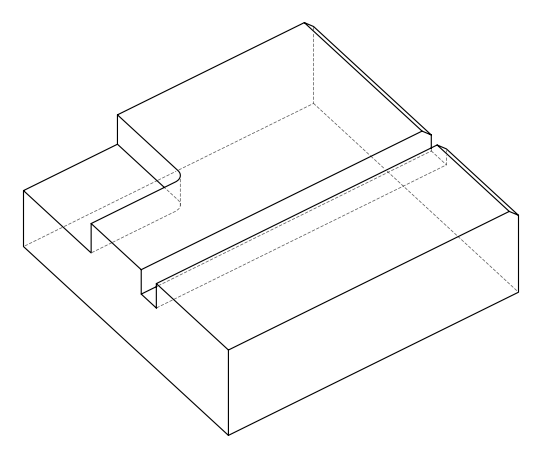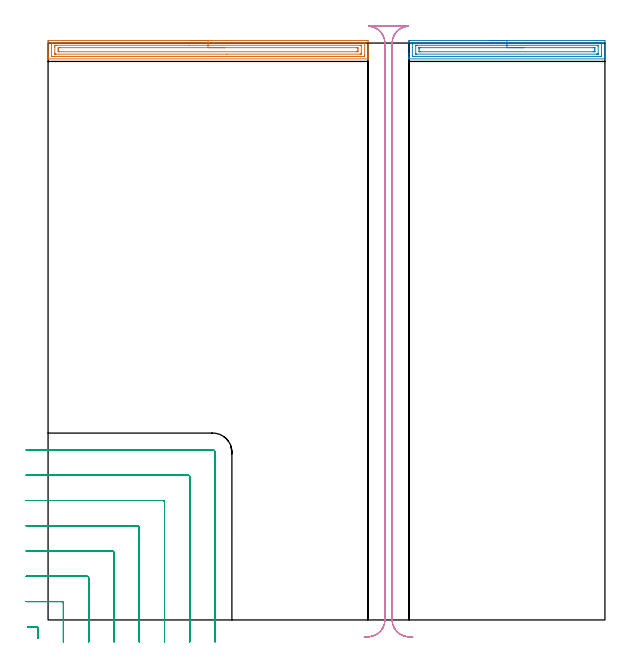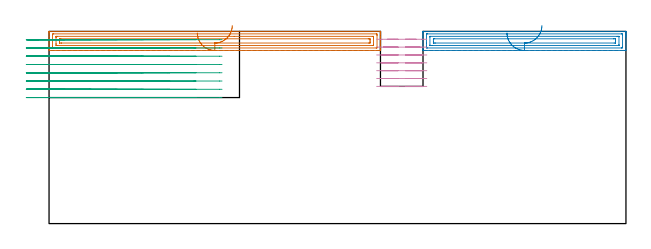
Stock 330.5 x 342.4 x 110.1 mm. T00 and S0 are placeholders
(PLAN: 4 operations, 1 tool changes, 38.5 min)
(1 AREA_MILL | FG_CHAMFER_SURFACE | UGT0205_001 | 6.34 min | 11652 mm3)
(2 AREA_MILL_1 | FG_CHAMFER_SURFACE_1 | UGT0205_001 | 3.98 min | 7275 mm3)
(3 MILL_CORNER_NOTCH_RECTANGULAR | CORNER_NOTCH_RECTANGULAR | UGT0201_094 | Follow Part, ap 5, ae 75% | 17.22 min | 457532 mm3)
(4 MILL_RECTANGULAR_SLOT | SLOT_RECTANGULAR | UGT0201_094 | Follow Part, ap 5, ae 75% | 10.91 min | 261357 mm3)
(TOOL UGT0205_001 | Chamfer Mill 20 x 3 x 45 deg. | D20 FL50 Z2)
(TOOL UGT0201_094 | End mill 20 mm | D20 FL38 Z4)
(OP 1 AREA_MILL)
G17 G21 G94 G90
T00 M6
G54
G17 G0 G90 X84.95 Y343.9 S1061 M3
G43 Z120.1 H0
Z109.2
G94 G1 X84.988 Z108.328 F250.
X85.102 Z107.464
X85.291 Z106.612
X85.553 Z105.78
X85.887 Z104.974
X86.29 Z104.2
X86.759 Z103.464
X87.29 Z102.772
X87.879 Z102.129
X88.522 Z101.54
X89.214 Z101.009
X89.95 Z100.54
X90.724 Z100.137
X91.53 Z99.803
X92.362 Z99.541
X93.214 Z99.352
X94.078 Z99.238
X94.95 Z99.2
X189.272
X189.607 Y343.897 Z99.202
X189.89 Y343.892 Z99.206
X189.9 Y343.605 Z99.492
Y336.227 Z106.868
Y334.808 Z108.288
Y334.449 Z108.646
Y333.73 Z109.37
Y333.452 Z109.647
Y333.046 Z110.045
X189.891 Y333.003 Z110.088
X189.719 Y333. Z110.1
X0.181
X0.01 Y333.003 Z110.088
X0.006 Y333.045 Z110.047
X0. Y333.453 Z109.647
Y333.729 Z109.37
Y334.449 Z108.646
Y335.697 Z107.4
Y337.116 Z105.979
Y343.34 Z99.757
X0.002 Y343.607 Z99.491
X0.01 Y343.892 Z99.206
X0.296 Y343.899 Z99.199
X94.95 Y343.9 Z99.2
Y342.486 Z100.614
X187.45 Y342.485 Z100.615
X187.484 Y342.484 Z100.616
X187.89 Y342.451 Z100.649
X187.899 Y342.039 Z101.061
X187.9 Y335.338 Z107.762
X187.899 Y334.925 Z108.175
X187.89 Y334.449 Z108.651
X187.517 Y334.416 Z108.684
X187.484 Y334.415 Z108.685
X2.45
X2.416 Y334.416 Z108.684
X2.01 Y334.449 Z108.651
X2.001 Y334.861 Z108.239
X2. Y341.562 Z101.538
X2.001 Y341.975 Z101.125
X2.01 Y342.451 Z100.649
X2.383 Y342.484 Z100.616
X2.416 Y342.485 Z100.615
X94.95 Y342.486 Z100.614
Y341.072 Z102.028
X185.295 Y341.071 Z102.029
X185.696 Y341.07 Z102.03
X185.829 Y341.067 Z102.033
X185.874 Y341.065 Z102.035
X185.89 Y341.057 Z102.043
X185.894 Y341.011 Z102.089
X185.898 Y340.876 Z102.224
X185.9 Y340.673 Z102.427
Y340.47 Z102.63
Y336.913 Z106.187
X185.899 Y336.227 Z106.873
X185.897 Y336.028 Z107.072
X185.887 Y335.836 Z107.264
X185.696 Y335.833 Z107.267
X185.202 Y335.829 Z107.271
X106.079 Y335.828 Z107.272
X4.605 Y335.829 Z107.271
X4.204 Y335.83 Z107.27
X4.071 Y335.833 Z107.267
X4.026 Y335.835 Z107.265
X4.01 Y335.843 Z107.257
X4.006 Y335.889 Z107.211
X4.002 Y336.024 Z107.076
X4. Y336.227 Z106.873
Y336.43 Z106.67
Y339.987 Z103.113
X4.001 Y340.673 Z102.427
X4.003 Y340.872 Z102.228
X4.014 Y341.064 Z102.036
X4.204 Y341.067 Z102.033
X4.698 Y341.071 Z102.029
X83.78 Y341.072 Z102.028
X94.95
Y339.657 Z103.443
X183.141
X183.81 Y339.652 Z103.448
X183.883 Y339.651 Z103.449
X183.89 Y339.555 Z103.545
X183.895 Y339.338 Z103.762
X183.9 Y338.902 Z104.198
Y338.013 Z105.087
X183.895 Y337.565 Z105.535
X183.89 Y337.345 Z105.755
X183.881 Y337.249 Z105.851
X183.776 Y337.247 Z105.853
X183.014 Y337.243 Z105.857
X182.887
X6.759
X6.09 Y337.248 Z105.852
X6.017 Y337.249 Z105.851
X6.01 Y337.345 Z105.755
X6.005 Y337.562 Z105.538
X6. Y337.998 Z105.102
Y338.887 Z104.213
Y338.895 Z104.205
X6.005 Y339.335 Z103.765
X6.01 Y339.555 Z103.545
X6.019 Y339.651 Z103.449
X6.124 Y339.653 Z103.447
X6.886 Y339.657 Z103.443
X7.013
X94.95
X95.822 Z103.481
X96.687 Z103.595
X97.538 Z103.783
X98.37 Z104.046
X99.176 Z104.38
X99.95 Z104.782
X100.686 Z105.251
X101.378 Z105.782
X102.021 Z106.372
X102.61 Z107.015
X103.142 Z107.707
X103.61 Z108.443
X104.013 Z109.217
X104.347 Z110.022
X104.609 Z110.854
X104.798 Z111.706
X104.912 Z112.571
X104.95 Z113.443
G0 Z120.1
M5
M2
(OP 2 AREA_MILL_1)
G17 G21 G94 G90
T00 M6
G54
G17 G0 G90 X262.35 Y343.9 S1061 M3
G43 Z120.1 H0
Z109.2
G94 G1 X262.388 Z108.328 F250.
X262.502 Z107.464
X262.691 Z106.612
X262.953 Z105.78
X263.287 Z104.974
X263.69 Z104.2
X264.158 Z103.464
X264.69 Z102.772
X265.279 Z102.129
X265.922 Z101.54
X266.614 Z101.008
X267.35 Z100.54
X268.124 Z100.137
X268.93 Z99.803
X269.762 Z99.541
X270.614 Z99.352
X271.478 Z99.238
X272.35 Z99.2
X329.898
X330.232 Y343.896 Z99.202
X330.49 Y343.891 Z99.206
X330.5 Y343.63 Z99.468
Y336.227 Z106.867
Y335.649 Z107.448
Y335.338 Z107.758
Y334.76 Z108.337
Y334.449 Z108.646
Y333.827 Z109.272
Y333.391 Z109.708
X330.493 Y333.038 Z110.053
X330.49 Y333.003 Z110.088
X330.344 Y333. Z110.1
X214.356
X214.21 Y333.003 Z110.088
X214.207 Y333.038 Z110.053
X214.2 Y333.391 Z109.708
Y333.827 Z109.272
Y334.449 Z108.646
Y335.649 Z107.448
Y336.227 Z106.867
Y343.051 Z100.046
X214.202 Y343.34 Z99.757
X214.208 Y343.892 Z99.206
X214.247 Y343.894 Z99.204
X214.802 Y343.9 Z99.2
X272.35
Y342.486 Z100.614
X328.08 Y342.485 Z100.615
X328.113 Y342.483 Z100.617
X328.49 Y342.451 Z100.649
X328.499 Y342.067 Z101.033
X328.5 Y335.338 Z107.762
X328.499 Y334.954 Z108.146
X328.49 Y334.449 Z108.651
X328.146 Y334.416 Z108.684
X328.113 Y334.415 Z108.685
X216.621
X216.587 Y334.417 Z108.683
X216.21 Y334.449 Z108.651
X216.202 Y334.832 Z108.268
X216.2 Y339.784 Z103.316
Y341.562 Z101.538
X216.201 Y341.946 Z101.154
X216.21 Y342.451 Z100.649
X216.554 Y342.484 Z100.616
X216.587 Y342.485 Z100.615
X272.35 Y342.486 Z100.614
Y341.072 Z102.028
X326.329 Y341.071 Z102.029
X326.462 Y341.07 Z102.03
X326.484 Y341.068 Z102.032
X326.488 Y341.066 Z102.034
X326.492 Y341.047 Z102.053
X326.497 Y340.957 Z102.143
X326.499 Y340.843 Z102.257
X326.5 Y340.673 Z102.427
X326.499 Y336.058 Z107.042
X326.493 Y335.887 Z107.213
X326.49 Y335.842 Z107.258
X326.475 Y335.835 Z107.265
X326.429 Y335.833 Z107.267
X326.329 Y335.83 Z107.27
X325.837 Y335.829 Z107.271
X325.437 Y335.828 Z107.272
X218.371 Y335.829 Z107.271
X218.238 Y335.83 Z107.27
X218.216 Y335.832 Z107.268
X218.212 Y335.834 Z107.266
X218.208 Y335.853 Z107.247
X218.203 Y335.943 Z107.157
X218.201 Y336.057 Z107.043
X218.2 Y336.227 Z106.873
X218.201 Y340.842 Z102.258
X218.207 Y341.013 Z102.087
X218.21 Y341.058 Z102.042
X218.224 Y341.065 Z102.035
X218.271 Y341.067 Z102.033
X218.371 Y341.07 Z102.03
X218.863 Y341.071 Z102.029
X219.263 Y341.072 Z102.028
X272.35
Y339.657 Z103.443
X323.779
X324.439 Y339.654 Z103.446
X324.476 Y339.652 Z103.448
X324.49 Y339.65 Z103.45
X324.492 Y339.631 Z103.469
X324.497 Y339.532 Z103.568
X324.499 Y339.335 Z103.765
X324.5 Y338.939 Z104.161
Y338.05 Z105.05
X324.498 Y337.583 Z105.517
X324.495 Y337.372 Z105.728
X324.49 Y337.267 Z105.833
X324.488 Y337.249 Z105.851
X324.468 Y337.247 Z105.853
X324.416 Y337.245 Z105.855
X323.652 Y337.243 Z105.857
X323.525
X220.921
X220.261 Y337.246 Z105.854
X220.224 Y337.248 Z105.852
X220.21 Y337.25 Z105.85
X220.208 Y337.269 Z105.831
X220.203 Y337.368 Z105.732
X220.201 Y337.565 Z105.535
X220.2 Y338.895 Z104.205
X220.201 Y339.317 Z103.783
X220.205 Y339.528 Z103.572
X220.21 Y339.633 Z103.467
X220.212 Y339.651 Z103.449
X220.232 Y339.653 Z103.447
X220.284 Y339.655 Z103.445
X221.048 Y339.657 Z103.443
X221.174
X272.35
X273.222 Z103.481
X274.086 Z103.595
X274.938 Z103.783
X275.77 Z104.046
X276.576 Z104.38
X277.35 Z104.782
X278.086 Z105.251
X278.778 Z105.782
X279.421 Z106.372
X280.01 Z107.015
X280.542 Z107.707
X281.01 Z108.443
X281.413 Z109.216
X281.747 Z110.022
X282.009 Z110.854
X282.198 Z111.706
X282.312 Z112.571
X282.35 Z113.443
G0 Z120.1
M5
M2
(OP 3 MILL_CORNER_NOTCH_RECTANGULAR)
G17 G21 G94 G90
T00 M6
G54
G17 G0 G90 X-5.9 Y-11.074 S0 M3
G43 Z120.1 H0
Z105.362
G94 G1 Y-8.074 F250.
Y-5.093
G3 X-6.893 Y-4.1 R1.
G1 X-9.121
X-12.121
G0 Z120.1
X9.1 Y-13.
Z105.362
G1 Y-10.
Y9.907 F500.
G3 X8.107 Y10.9 R1.
G1 X-10.
X-13. F250.
G0 Z120.1
X24.1 Y-13.
Z105.362
G1 Y-10.
Y24.906 F500.
G3 X23.106 Y25.9 R1.
G1 X-10.
X-13. F250.
G0 Z120.1
X39.1 Y-13.
Z105.362
G1 Y-10.
Y39.906 F500.
G3 X38.106 Y40.9 R1.
G1 X-10.
X-13. F250.
G0 Z120.1
X54.1 Y-13.
Z105.362
G1 Y-10.
Y54.905 F500.
G3 X53.105 Y55.9 R1.
G1 X-10.
X-13. F250.
G0 Z120.1
X69.1 Y-13.
Z105.362
G1 Y-10.
Y69.905 F500.
G3 X68.105 Y70.9 R1.
G1 X-10.
X-13. F250.
G0 Z120.1
X84.1 Y-13.
Z105.362
G1 Y-10.
Y84.905 F500.
G3 X83.105 Y85.9 R1.
G1 X-10.
X-13. F250.
G0 Z120.1
X99.1 Y-13.
Z105.362
G1 Y-10.
Y99.5 F500.
G3 X97.7 Y100.9 R1.4
G1 X-10.
X-13. F250.
G0 Z120.1
X-5.9 Y-11.074
Z100.625
G1 Y-8.074
Y-5.093
G3 X-6.893 Y-4.1 R1.
G1 X-9.121
X-12.121
G0 Z120.1
X9.1 Y-13.
Z100.625
G1 Y-10.
Y9.907 F500.
G3 X8.107 Y10.9 R1.
G1 X-10.
X-13. F250.
G0 Z120.1
X24.1 Y-13.
Z100.625
G1 Y-10.
Y24.906 F500.
G3 X23.106 Y25.9 R1.
G1 X-10.
X-13. F250.
G0 Z120.1
X39.1 Y-13.
Z100.625
G1 Y-10.
Y39.906 F500.
G3 X38.106 Y40.9 R1.
G1 X-10.
X-13. F250.
G0 Z120.1
X54.1 Y-13.
Z100.625
G1 Y-10.
Y54.905 F500.
G3 X53.105 Y55.9 R1.
G1 X-10.
X-13. F250.
G0 Z120.1
X69.1 Y-13.
Z100.625
G1 Y-10.
Y69.905 F500.
G3 X68.105 Y70.9 R1.
G1 X-10.
X-13. F250.
G0 Z120.1
X84.1 Y-13.
Z100.625
G1 Y-10.
Y84.905 F500.
G3 X83.105 Y85.9 R1.
G1 X-10.
X-13. F250.
G0 Z120.1
X99.1 Y-13.
Z100.625
G1 Y-10.
Y99.5 F500.
G3 X97.7 Y100.9 R1.4
G1 X-10.
X-13. F250.
G0 Z120.1
X-5.9 Y-11.074
Z95.887
G1 Y-8.074
Y-5.093
G3 X-6.893 Y-4.1 R1.
G1 X-9.121
X-12.121
G0 Z120.1
X9.1 Y-13.
Z95.887
G1 Y-10.
Y9.907 F500.
G3 X8.107 Y10.9 R1.
G1 X-10.
X-13. F250.
G0 Z120.1
X24.1 Y-13.
Z95.887
G1 Y-10.
Y24.906 F500.
G3 X23.106 Y25.9 R1.
G1 X-10.
X-13. F250.
G0 Z120.1
X39.1 Y-13.
Z95.887
G1 Y-10.
Y39.906 F500.
G3 X38.106 Y40.9 R1.
G1 X-10.
X-13. F250.
G0 Z120.1
X54.1 Y-13.
Z95.887
G1 Y-10.
Y54.905 F500.
G3 X53.105 Y55.9 R1.
G1 X-10.
X-13. F250.
G0 Z120.1
X69.1 Y-13.
Z95.887
G1 Y-10.
Y69.905 F500.
G3 X68.105 Y70.9 R1.
G1 X-10.
X-13. F250.
G0 Z120.1
X84.1 Y-13.
Z95.887
G1 Y-10.
Y84.905 F500.
G3 X83.105 Y85.9 R1.
G1 X-10.
X-13. F250.
G0 Z120.1
X99.1 Y-13.
Z95.887
G1 Y-10.
Y99.5 F500.
G3 X97.7 Y100.9 R1.4
G1 X-10.
X-13. F250.
G0 Z120.1
X-5.9 Y-11.074
Z91.15
G1 Y-8.074
Y-5.093
G3 X-6.893 Y-4.1 R1.
G1 X-9.121
X-12.121
G0 Z120.1
X9.1 Y-13.
Z91.15
G1 Y-10.
Y9.907 F500.
G3 X8.107 Y10.9 R1.
G1 X-10.
X-13. F250.
G0 Z120.1
X24.1 Y-13.
Z91.15
G1 Y-10.
Y24.906 F500.
G3 X23.106 Y25.9 R1.
G1 X-10.
X-13. F250.
G0 Z120.1
X39.1 Y-13.
Z91.15
G1 Y-10.
Y39.906 F500.
G3 X38.106 Y40.9 R1.
G1 X-10.
X-13. F250.
G0 Z120.1
X54.1 Y-13.
Z91.15
G1 Y-10.
Y54.905 F500.
G3 X53.105 Y55.9 R1.
G1 X-10.
X-13. F250.
G0 Z120.1
X69.1 Y-13.
Z91.15
G1 Y-10.
Y69.905 F500.
G3 X68.105 Y70.9 R1.
G1 X-10.
X-13. F250.
G0 Z120.1
X84.1 Y-13.
Z91.15
G1 Y-10.
Y84.905 F500.
G3 X83.105 Y85.9 R1.
G1 X-10.
X-13. F250.
G0 Z120.1
X99.1 Y-13.
Z91.15
G1 Y-10.
Y99.5 F500.
G3 X97.7 Y100.9 R1.4
G1 X-10.
X-13. F250.
G0 Z120.1
X-5.9 Y-11.074
Z86.412
G1 Y-8.074
Y-5.093
G3 X-6.893 Y-4.1 R1.
G1 X-9.121
X-12.121
G0 Z120.1
X9.1 Y-13.
Z86.412
G1 Y-10.
Y9.907 F500.
G3 X8.107 Y10.9 R1.
G1 X-10.
X-13. F250.
G0 Z120.1
X24.1 Y-13.
Z86.412
G1 Y-10.
Y24.906 F500.
G3 X23.106 Y25.9 R1.
G1 X-10.
X-13. F250.
G0 Z120.1
X39.1 Y-13.
Z86.412
G1 Y-10.
Y39.906 F500.
G3 X38.106 Y40.9 R1.
G1 X-10.
X-13. F250.
G0 Z120.1
X54.1 Y-13.
Z86.412
G1 Y-10.
Y54.905 F500.
G3 X53.105 Y55.9 R1.
G1 X-10.
X-13. F250.
G0 Z120.1
X69.1 Y-13.
Z86.412
G1 Y-10.
Y69.905 F500.
G3 X68.105 Y70.9 R1.
G1 X-10.
X-13. F250.
G0 Z120.1
X84.1 Y-13.
Z86.412
G1 Y-10.
Y84.905 F500.
G3 X83.105 Y85.9 R1.
G1 X-10.
X-13. F250.
G0 Z120.1
X99.1 Y-13.
Z86.412
G1 Y-10.
Y99.5 F500.
G3 X97.7 Y100.9 R1.4
G1 X-10.
X-13. F250.
G0 Z120.1
X-5.9 Y-11.074
Z81.675
G1 Y-8.074
Y-5.093
G3 X-6.893 Y-4.1 R1.
G1 X-9.121
X-12.121
G0 Z120.1
X9.1 Y-13.
Z81.675
G1 Y-10.
Y9.907 F500.
G3 X8.107 Y10.9 R1.
G1 X-10.
X-13. F250.
G0 Z120.1
X24.1 Y-13.
Z81.675
G1 Y-10.
Y24.906 F500.
G3 X23.106 Y25.9 R1.
G1 X-10.
X-13. F250.
G0 Z120.1
X39.1 Y-13.
Z81.675
G1 Y-10.
Y39.906 F500.
G3 X38.106 Y40.9 R1.
G1 X-10.
X-13. F250.
G0 Z120.1
X54.1 Y-13.
Z81.675
G1 Y-10.
Y54.905 F500.
G3 X53.105 Y55.9 R1.
G1 X-10.
X-13. F250.
G0 Z120.1
X69.1 Y-13.
Z81.675
G1 Y-10.
Y69.905 F500.
G3 X68.105 Y70.9 R1.
G1 X-10.
X-13. F250.
G0 Z120.1
X84.1 Y-13.
Z81.675
G1 Y-10.
Y84.905 F500.
G3 X83.105 Y85.9 R1.
G1 X-10.
X-13. F250.
G0 Z120.1
X99.1 Y-13.
Z81.675
G1 Y-10.
Y99.5 F500.
G3 X97.7 Y100.9 R1.4
G1 X-10.
X-13. F250.
G0 Z120.1
X-5.9 Y-11.074
Z76.937
G1 Y-8.074
Y-5.093
G3 X-6.893 Y-4.1 R1.
G1 X-9.121
X-12.121
G0 Z120.1
X9.1 Y-13.
Z76.937
G1 Y-10.
Y9.907 F500.
G3 X8.107 Y10.9 R1.
G1 X-10.
X-13. F250.
G0 Z120.1
X24.1 Y-13.
Z76.937
G1 Y-10.
Y24.906 F500.
G3 X23.106 Y25.9 R1.
G1 X-10.
X-13. F250.
G0 Z120.1
X39.1 Y-13.
Z76.937
G1 Y-10.
Y39.906 F500.
G3 X38.106 Y40.9 R1.
G1 X-10.
X-13. F250.
G0 Z120.1
X54.1 Y-13.
Z76.937
G1 Y-10.
Y54.905 F500.
G3 X53.105 Y55.9 R1.
G1 X-10.
X-13. F250.
G0 Z120.1
X69.1 Y-13.
Z76.937
G1 Y-10.
Y69.905 F500.
G3 X68.105 Y70.9 R1.
G1 X-10.
X-13. F250.
G0 Z120.1
X84.1 Y-13.
Z76.937
G1 Y-10.
Y84.905 F500.
G3 X83.105 Y85.9 R1.
G1 X-10.
X-13. F250.
G0 Z120.1
X99.1 Y-13.
Z76.937
G1 Y-10.
Y99.5 F500.
G3 X97.7 Y100.9 R1.4
G1 X-10.
X-13. F250.
G0 Z120.1
X-5.9 Y-11.074
Z72.2
G1 Y-8.074
Y-5.093
G3 X-6.893 Y-4.1 R1.
G1 X-9.121
X-12.121
G0 Z120.1
X9.1 Y-13.
Z72.2
G1 Y-10.
Y9.907 F500.
G3 X8.107 Y10.9 R1.
G1 X-10.
X-13. F250.
G0 Z120.1
X24.1 Y-13.
Z72.2
G1 Y-10.
Y24.906 F500.
G3 X23.106 Y25.9 R1.
G1 X-10.
X-13. F250.
G0 Z120.1
X39.1 Y-13.
Z72.2
G1 Y-10.
Y39.906 F500.
G3 X38.106 Y40.9 R1.
G1 X-10.
X-13. F250.
G0 Z120.1
X54.1 Y-13.
Z72.2
G1 Y-10.
Y54.905 F500.
G3 X53.105 Y55.9 R1.
G1 X-10.
X-13. F250.
G0 Z120.1
X69.1 Y-13.
Z72.2
G1 Y-10.
Y69.905 F500.
G3 X68.105 Y70.9 R1.
G1 X-10.
X-13. F250.
G0 Z120.1
X84.1 Y-13.
Z72.2
G1 Y-10.
Y84.905 F500.
G3 X83.105 Y85.9 R1.
G1 X-10.
X-13. F250.
G0 Z120.1
X99.1 Y-13.
Z72.2
G1 Y-10.
Y99.5 F500.
G3 X97.7 Y100.9 R1.4
G1 X-10.
X-13. F250.
G0 Z120.1
M5
M2
(OP 4 MILL_RECTANGULAR_SLOT)
G17 G21 G94 G90
T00 M6
G54
G17 G0 G90 X216.417 Y-10.202 S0 M3
G43 Z120.1 H0
Z105.6
G94 G1 X213.426 Y-9.97 F250.
G2 X204.2 Y0. R10. F500.
G1 Y342.4
G2 X210.317 Y351.615 R10.
G3 X206.457 Y352.4 R10.
G1 X197.641
G3 X193.781 Y351.616 R10.
G2 X199.9 Y342.4 R10.
G1 Y0.
G2 X190.674 Y-9.97 R10.
G1 X187.683 Y-10.202 F250.
G0 X216.417 Z101.1
G1 X213.426 Y-9.97
G2 X204.2 Y0. R10. F500.
G1 Y342.4
G2 X212.565 Y352.265 R10.
G1 X212.569 Y352.295
G3 X211.146 Y352.4 R10.
G1 X192.977
G3 X191.542 Y352.293 R10.
G1 X191.546 Y352.264
G2 X199.9 Y342.4 R10.
G1 Y0.
G2 X190.674 Y-9.97 R10.
G1 X187.683 Y-10.202 F250.
G0 X216.417 Z96.6
G1 X213.426 Y-9.97
G2 X204.2 Y0. R10. F500.
G1 Y342.4
G2 X213.753 Y352.39 R10.
G1 Y352.4
X190.347
Y352.39
G2 X199.9 Y342.4 R10.
G1 Y0.
G2 X190.674 Y-9.97 R10.
G1 X187.683 Y-10.202 F250.
G0 X216.417 Z92.1
G1 X213.426 Y-9.97
G2 X204.2 Y0. R10. F500.
G1 Y342.4
G2 X213.753 Y352.39 R10.
G1 Y352.4
X190.347
Y352.39
G2 X199.9 Y342.4 R10.
G1 Y0.
G2 X190.674 Y-9.97 R10.
G1 X187.683 Y-10.202 F250.
G0 X216.417 Z87.6
G1 X213.426 Y-9.97
G2 X204.2 Y0. R10. F500.
G1 Y342.4
G2 X213.753 Y352.39 R10.
G1 Y352.4
X190.347
Y352.39
G2 X199.9 Y342.4 R10.
G1 Y0.
G2 X190.674 Y-9.97 R10.
G1 X187.683 Y-10.202 F250.
G0 X216.417 Z83.1
G1 X213.426 Y-9.97
G2 X204.2 Y0. R10. F500.
G1 Y342.4
G2 X213.753 Y352.39 R10.
G1 Y352.4
X190.347
Y352.39
G2 X199.9 Y342.4 R10.
G1 Y0.
G2 X190.674 Y-9.97 R10.
G1 X187.683 Y-10.202 F250.
G0 X216.417 Z78.6
G1 X213.426 Y-9.97
G2 X204.2 Y0. R10. F500.
G1 Y342.4
G2 X213.753 Y352.39 R10.
G1 Y352.4
X190.347
Y352.39
G2 X199.9 Y342.4 R10.
G1 Y0.
G2 X190.674 Y-9.97 R10.
G1 X187.683 Y-10.202 F250.
G0 Z120.1
M5
M2
